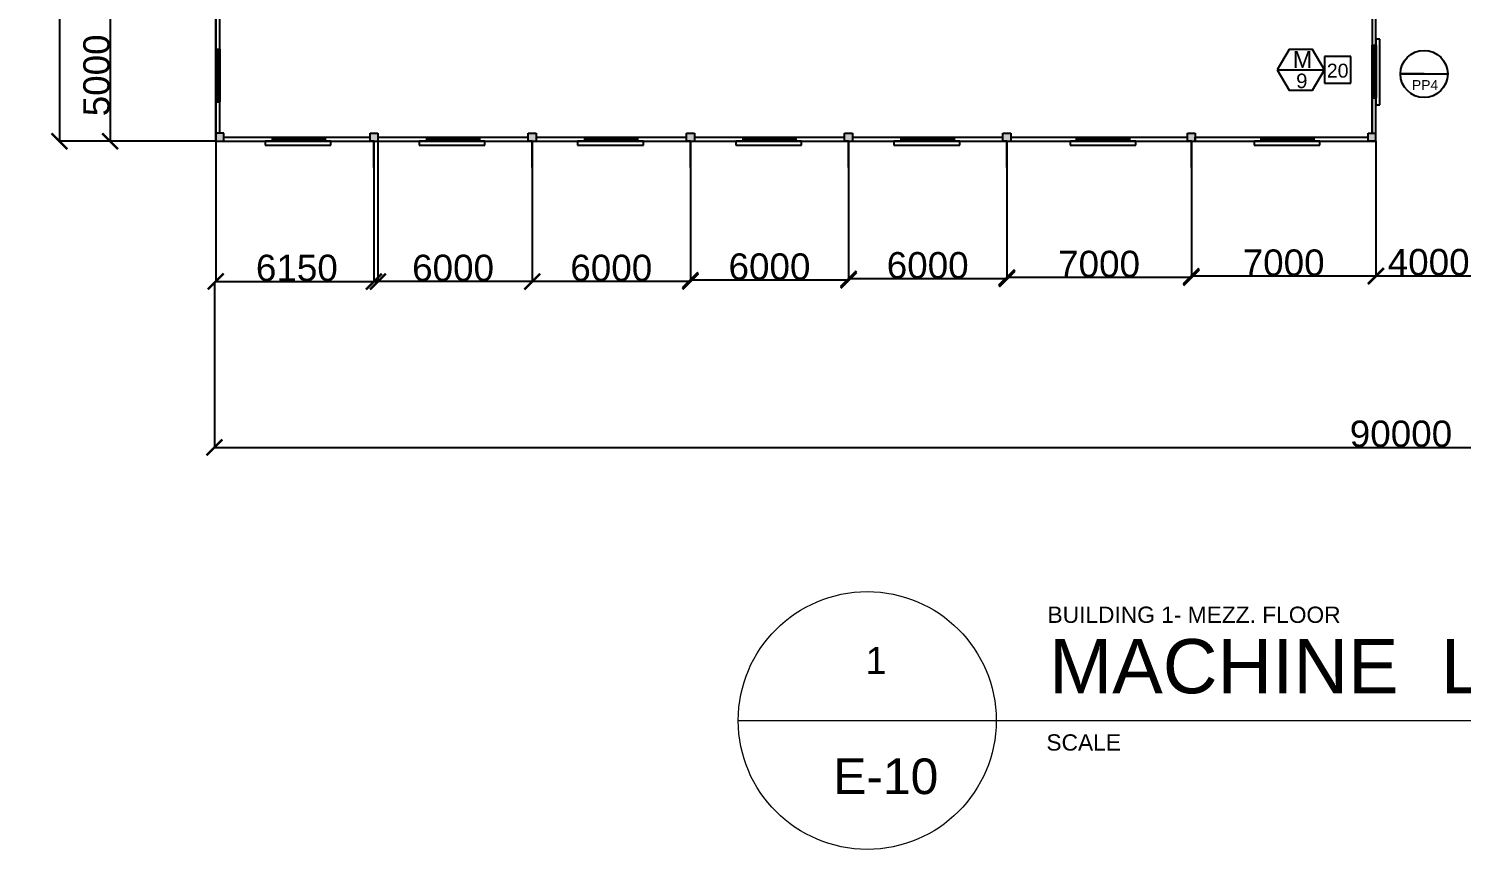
# Model space of a CAD drawing. Header units: millimetres. Extents: x 3339 to 2017737, y 4955 to 2748989.
# Drawn here: x 1144607 to 1198944, y 1636649 to 1667803 of the extents above; entities that cross this region are included whole.
import ezdxf

# ---------------------------------------------------------------- set-up
doc = ezdxf.new("R2010")
doc.units = ezdxf.units.MM
doc.header["$LTSCALE"] = 30
doc.layers.add('MACH BLOCK', color=41, linetype='Continuous', lineweight=5)
doc.layers.add('TEXT MACHLAYOUT', color=255, linetype='Continuous', lineweight=5)
doc.styles.get("Standard").update_dxf_attribs({"font": 'arial.ttf'})
doc.dimstyles.new('ISO-25', dxfattribs={"dimtxt": 1000, "dimasz": 600, "dimexe": 1.25, "dimexo": 0.625, "dimtad": 1, "dimtxsty": 'Standard', "dimblk": 'ARCHTICK', "dimcen": 2.5, "dimclrd": 4, "dimadec": 0, "dimazin": 0, "dimtfac": 1, "dimtmove": 0, "dimatfit": 3, "dimfxl": 1, "dimarcsym": 0})

# ---------------------------------------------------------------- blocks, each defined once
blk = doc.blocks.new('_ArchTick')
at = {"color": 0, "linetype": 'ByBlock', "const_width": 0.15}
blk.add_lwpolyline([(-0.5, -0.5), (0.5, 0.5)], dxfattribs=at)
blk = doc.blocks.new('*D291')
at = {"color": 0, "lineweight": -2, "transparency": 16777216}
for p, q in [((1151703, 1733329), (1145774, 1733329)), ((1151703, 1663529), (1145774, 1663529))]:
    blk.add_line(p, q, dxfattribs=at)
at = {"color": 4, "lineweight": -2, "transparency": 16777216}
blk.add_line((1145775, 1733329), (1145775, 1663529), dxfattribs=at)
at = {"layer": 'Defpoints', "color": 0, "transparency": 16777216}
for p in [(1151704, 1733329), (1145775, 1663529), (1151704, 1663529)]:
    blk.add_point(p, dxfattribs=at)
at = {"color": 4, "lineweight": -2, "transparency": 16777216, "xscale": 600, "yscale": 600, "zscale": 600}
for p, rotation in [((1145775, 1733329), 90), ((1145775, 1663529), 270)]:
    blk.add_blockref('_ArchTick', p, dxfattribs=dict(at, rotation=rotation))
at = {"color": 0, "transparency": 16777216, "insert": (1145264, 1698429), "char_height": 1000, "attachment_point": 5, "rotation": 90}
blk.add_mtext('69800', dxfattribs=at)
blk = doc.blocks.new('*D303')
at = {"color": 0, "lineweight": -2, "transparency": 16777216}
for p, q in [((1151704, 1663528), (1151704, 1658203)), ((1157854, 1663678), (1157854, 1658203))]:
    blk.add_line(p, q, dxfattribs=at)
at = {"color": 4, "lineweight": -2, "transparency": 16777216}
blk.add_line((1151704, 1658204), (1157854, 1658204), dxfattribs=at)
at = {"layer": 'Defpoints', "color": 0, "transparency": 16777216}
for p in [(1151704, 1663529), (1157854, 1663679), (1157854, 1658204)]:
    blk.add_point(p, dxfattribs=at)
at = {"color": 4, "lineweight": -2, "transparency": 16777216, "xscale": 600, "yscale": 600, "zscale": 600, "rotation": 180}
blk.add_blockref('_ArchTick', (1151704, 1658204), dxfattribs=at)
at = {"color": 4, "lineweight": -2, "transparency": 16777216, "xscale": 600, "yscale": 600, "zscale": 600}
blk.add_blockref('_ArchTick', (1157854, 1658204), dxfattribs=at)
at = {"color": 0, "transparency": 16777216, "insert": (1154779, 1658715), "char_height": 1000, "attachment_point": 5}
blk.add_mtext('6150', dxfattribs=at)
blk = doc.blocks.new('*D304')
at = {"color": 0, "lineweight": -2, "transparency": 16777216}
for p, q in [((1157704, 1662528), (1157704, 1658203)), ((1163704, 1662528), (1163704, 1658203))]:
    blk.add_line(p, q, dxfattribs=at)
at = {"color": 4, "lineweight": -2, "transparency": 16777216}
blk.add_line((1163704, 1658204), (1157704, 1658204), dxfattribs=at)
at = {"layer": 'Defpoints', "color": 0, "transparency": 16777216}
for p in [(1157704, 1662529), (1163704, 1662529), (1157704, 1658204)]:
    blk.add_point(p, dxfattribs=at)
at = {"color": 4, "lineweight": -2, "transparency": 16777216, "xscale": 600, "yscale": 600, "zscale": 600, "rotation": 180}
blk.add_blockref('_ArchTick', (1157704, 1658204), dxfattribs=at)
at = {"color": 4, "lineweight": -2, "transparency": 16777216, "xscale": 600, "yscale": 600, "zscale": 600}
blk.add_blockref('_ArchTick', (1163704, 1658204), dxfattribs=at)
at = {"color": 0, "transparency": 16777216, "insert": (1160704, 1658715), "char_height": 1000, "attachment_point": 5}
blk.add_mtext('6000', dxfattribs=at)
blk = doc.blocks.new('*D305')
at = {"color": 0, "lineweight": -2, "transparency": 16777216}
for p, q in [((1163704, 1662528), (1163704, 1658203)), ((1169704, 1662528), (1169704, 1658203))]:
    blk.add_line(p, q, dxfattribs=at)
at = {"color": 4, "lineweight": -2, "transparency": 16777216}
blk.add_line((1169704, 1658204), (1163704, 1658204), dxfattribs=at)
at = {"layer": 'Defpoints', "color": 0, "transparency": 16777216}
for p in [(1163704, 1662529), (1169704, 1662529), (1163704, 1658204)]:
    blk.add_point(p, dxfattribs=at)
at = {"color": 4, "lineweight": -2, "transparency": 16777216, "xscale": 600, "yscale": 600, "zscale": 600, "rotation": 180}
blk.add_blockref('_ArchTick', (1163704, 1658204), dxfattribs=at)
at = {"color": 4, "lineweight": -2, "transparency": 16777216, "xscale": 600, "yscale": 600, "zscale": 600}
blk.add_blockref('_ArchTick', (1169704, 1658204), dxfattribs=at)
at = {"color": 0, "transparency": 16777216, "insert": (1166704, 1658715), "char_height": 1000, "attachment_point": 5}
blk.add_mtext('6000', dxfattribs=at)
blk = doc.blocks.new('*D306')
at = {"color": 0, "lineweight": -2, "transparency": 16777216}
for p, q in [((1169704, 1662528), (1169704, 1658253)), ((1175704, 1662528), (1175704, 1658253))]:
    blk.add_line(p, q, dxfattribs=at)
at = {"color": 4, "lineweight": -2, "transparency": 16777216}
blk.add_line((1175704, 1658254), (1169704, 1658254), dxfattribs=at)
at = {"layer": 'Defpoints', "color": 0, "transparency": 16777216}
for p in [(1169704, 1662529), (1175704, 1662529), (1169704, 1658254)]:
    blk.add_point(p, dxfattribs=at)
at = {"color": 4, "lineweight": -2, "transparency": 16777216, "xscale": 600, "yscale": 600, "zscale": 600, "rotation": 180}
blk.add_blockref('_ArchTick', (1169704, 1658254), dxfattribs=at)
at = {"color": 4, "lineweight": -2, "transparency": 16777216, "xscale": 600, "yscale": 600, "zscale": 600}
blk.add_blockref('_ArchTick', (1175704, 1658254), dxfattribs=at)
at = {"color": 0, "transparency": 16777216, "insert": (1172704, 1658765), "char_height": 1000, "attachment_point": 5}
blk.add_mtext('6000', dxfattribs=at)
blk = doc.blocks.new('*D307')
at = {"color": 0, "lineweight": -2, "transparency": 16777216}
for p, q in [((1175704, 1662528), (1175704, 1658303)), ((1181704, 1662528), (1181704, 1658303))]:
    blk.add_line(p, q, dxfattribs=at)
at = {"color": 4, "lineweight": -2, "transparency": 16777216}
blk.add_line((1181704, 1658304), (1175704, 1658304), dxfattribs=at)
at = {"layer": 'Defpoints', "color": 0, "transparency": 16777216}
for p in [(1175704, 1662529), (1181704, 1662529), (1175704, 1658304)]:
    blk.add_point(p, dxfattribs=at)
at = {"color": 4, "lineweight": -2, "transparency": 16777216, "xscale": 600, "yscale": 600, "zscale": 600, "rotation": 180}
blk.add_blockref('_ArchTick', (1175704, 1658304), dxfattribs=at)
at = {"color": 4, "lineweight": -2, "transparency": 16777216, "xscale": 600, "yscale": 600, "zscale": 600}
blk.add_blockref('_ArchTick', (1181704, 1658304), dxfattribs=at)
at = {"color": 0, "transparency": 16777216, "insert": (1178704, 1658815), "char_height": 1000, "attachment_point": 5}
blk.add_mtext('6000', dxfattribs=at)
blk = doc.blocks.new('*D308')
at = {"color": 0, "lineweight": -2, "transparency": 16777216}
for p, q in [((1181704, 1662528), (1181704, 1658353)), ((1188704, 1662528), (1188704, 1658353))]:
    blk.add_line(p, q, dxfattribs=at)
at = {"color": 4, "lineweight": -2, "transparency": 16777216}
blk.add_line((1188704, 1658354), (1181704, 1658354), dxfattribs=at)
at = {"layer": 'Defpoints', "color": 0, "transparency": 16777216}
for p in [(1181704, 1662529), (1188704, 1662529), (1181704, 1658354)]:
    blk.add_point(p, dxfattribs=at)
at = {"color": 4, "lineweight": -2, "transparency": 16777216, "xscale": 600, "yscale": 600, "zscale": 600, "rotation": 180}
blk.add_blockref('_ArchTick', (1181704, 1658354), dxfattribs=at)
at = {"color": 4, "lineweight": -2, "transparency": 16777216, "xscale": 600, "yscale": 600, "zscale": 600}
blk.add_blockref('_ArchTick', (1188704, 1658354), dxfattribs=at)
at = {"color": 0, "transparency": 16777216, "insert": (1185204, 1658865), "char_height": 1000, "attachment_point": 5}
blk.add_mtext('7000', dxfattribs=at)
blk = doc.blocks.new('*D309')
at = {"color": 0, "lineweight": -2, "transparency": 16777216}
for p, q in [((1188704, 1663528), (1188704, 1658403)), ((1195704, 1663528), (1195704, 1658403))]:
    blk.add_line(p, q, dxfattribs=at)
at = {"color": 4, "lineweight": -2, "transparency": 16777216}
blk.add_line((1195704, 1658404), (1188704, 1658404), dxfattribs=at)
at = {"layer": 'Defpoints', "color": 0, "transparency": 16777216}
for p in [(1188704, 1663529), (1195704, 1663529), (1188704, 1658404)]:
    blk.add_point(p, dxfattribs=at)
at = {"color": 4, "lineweight": -2, "transparency": 16777216, "xscale": 600, "yscale": 600, "zscale": 600, "rotation": 180}
blk.add_blockref('_ArchTick', (1188704, 1658404), dxfattribs=at)
at = {"color": 4, "lineweight": -2, "transparency": 16777216, "xscale": 600, "yscale": 600, "zscale": 600}
blk.add_blockref('_ArchTick', (1195704, 1658404), dxfattribs=at)
at = {"color": 0, "transparency": 16777216, "insert": (1192204, 1658915), "char_height": 1000, "attachment_point": 5}
blk.add_mtext('7000', dxfattribs=at)
blk = doc.blocks.new('*D310')
at = {"color": 0, "lineweight": -2, "transparency": 16777216}
for p, q in [((1195704, 1663528), (1195704, 1658420)), ((1199704, 1663528), (1199704, 1658420))]:
    blk.add_line(p, q, dxfattribs=at)
at = {"color": 4, "lineweight": -2, "transparency": 16777216}
blk.add_line((1195704, 1658422), (1199704, 1658422), dxfattribs=at)
at = {"layer": 'Defpoints', "color": 0, "transparency": 16777216}
for p in [(1195704, 1663529), (1199704, 1663529), (1199704, 1658422)]:
    blk.add_point(p, dxfattribs=at)
at = {"color": 4, "lineweight": -2, "transparency": 16777216, "xscale": 600, "yscale": 600, "zscale": 600, "rotation": 180}
blk.add_blockref('_ArchTick', (1195704, 1658422), dxfattribs=at)
at = {"color": 4, "lineweight": -2, "transparency": 16777216, "xscale": 600, "yscale": 600, "zscale": 600}
blk.add_blockref('_ArchTick', (1199704, 1658422), dxfattribs=at)
at = {"color": 0, "transparency": 16777216, "insert": (1197704, 1658933), "char_height": 1000, "attachment_point": 5}
blk.add_mtext('4000', dxfattribs=at)
blk = doc.blocks.new('*D236')
at = {"color": 0, "lineweight": -2, "transparency": 16777216}
for p, q in [((1241654, 1658571), (1241654, 1651906)), ((1151654, 1658153), (1151654, 1651906))]:
    blk.add_line(p, q, dxfattribs=at)
at = {"color": 4, "lineweight": -2, "transparency": 16777216}
blk.add_line((1151654, 1651907), (1241654, 1651907), dxfattribs=at)
at = {"layer": 'Defpoints', "color": 0, "transparency": 16777216}
for p in [(1241654, 1658572), (1151654, 1658154), (1241654, 1651907)]:
    blk.add_point(p, dxfattribs=at)
at = {"color": 4, "lineweight": -2, "transparency": 16777216, "xscale": 600, "yscale": 600, "zscale": 600, "rotation": 180}
blk.add_blockref('_ArchTick', (1151654, 1651907), dxfattribs=at)
at = {"color": 4, "lineweight": -2, "transparency": 16777216, "xscale": 600, "yscale": 600, "zscale": 600}
blk.add_blockref('_ArchTick', (1241654, 1651907), dxfattribs=at)
at = {"color": 0, "transparency": 16777216, "insert": (1196654, 1652419), "char_height": 1000, "attachment_point": 5}
blk.add_mtext('90000', dxfattribs=at)
blk = doc.blocks.new('*D324')
at = {"color": 0, "lineweight": -2, "transparency": 16777216}
for p, q in [((1151703, 1668529), (1147696, 1668529)), ((1151703, 1663529), (1147696, 1663529))]:
    blk.add_line(p, q, dxfattribs=at)
at = {"color": 4, "lineweight": -2, "transparency": 16777216}
blk.add_line((1147698, 1668529), (1147698, 1663529), dxfattribs=at)
at = {"layer": 'Defpoints', "color": 0, "transparency": 16777216}
for p in [(1151704, 1668529), (1147698, 1663529), (1151704, 1663529)]:
    blk.add_point(p, dxfattribs=at)
at = {"color": 4, "lineweight": -2, "transparency": 16777216, "xscale": 600, "yscale": 600, "zscale": 600}
for p, rotation in [((1147698, 1668529), 90), ((1147698, 1663529), 270)]:
    blk.add_blockref('_ArchTick', p, dxfattribs=dict(at, rotation=rotation))
at = {"color": 0, "transparency": 16777216, "insert": (1147186, 1666029), "char_height": 1000, "attachment_point": 5, "rotation": 90}
blk.add_mtext('5000', dxfattribs=at)

msp = doc.modelspace()

# ---------------------------------------------------------------- hatches: boundary and pattern name
at = {"true_color": 0xf8d731}
h = msp.add_hatch(color=40, dxfattribs=at)
h.dxf.hatch_style = 1
h.paths.add_polyline_path([(1241704.084, 1663828.947), (1241554.084, 1663828.947), (1241404.084, 1663828.947), (1241404.084, 1663678.947), (1241404.084, 1663528.947), (1241704.084, 1663528.947)])
h.paths.add_polyline_path([(1235854.084, 1663828.947), (1235704.084, 1663828.947), (1235554.084, 1663828.947), (1235554.084, 1663678.947), (1235554.084, 1663528.947), (1235854.084, 1663528.947)])
h.paths.add_polyline_path([(1232854.084, 1663828.947), (1232704.084, 1663828.947), (1232554.084, 1663828.947), (1232554.084, 1663678.947), (1232554.084, 1663528.947), (1232854.084, 1663528.947)])
h.paths.add_polyline_path([(1226854.084, 1663828.947), (1226704.084, 1663828.947), (1226554.084, 1663828.947), (1226554.084, 1663678.947), (1226554.084, 1663528.947), (1226854.084, 1663528.947)])
h.paths.add_polyline_path([(1220854.084, 1663828.947), (1220704.084, 1663828.947), (1220554.084, 1663828.947), (1220554.084, 1663678.947), (1220554.084, 1663528.947), (1220854.084, 1663528.947)])
h.paths.add_polyline_path([(1214854.084, 1663828.947), (1214704.084, 1663828.947), (1214554.084, 1663828.947), (1214554.084, 1663678.947), (1214554.084, 1663528.947), (1214854.084, 1663528.947)])
h.paths.add_polyline_path([(1208854.084, 1663828.947), (1208704.084, 1663828.947), (1208554.084, 1663828.947), (1208554.084, 1663678.947), (1208554.084, 1663528.947), (1208854.084, 1663528.947)])
h.paths.add_polyline_path([(1205854.084, 1663828.947), (1205704.084, 1663828.947), (1205554.084, 1663828.947), (1205554.084, 1663678.947), (1205554.084, 1663528.947), (1205854.084, 1663528.947)])
h.paths.add_polyline_path([(1200004.084, 1663828.947), (1199854.084, 1663828.947), (1199704.084, 1663828.947), (1199704.084, 1663528.947), (1200004.084, 1663528.947)])
h.paths.add_polyline_path([(1200004.084, 1666678.947), (1199854.084, 1666678.947), (1199704.084, 1666678.947), (1199704.084, 1666378.947), (1200004.084, 1666378.947)])
h.paths.add_polyline_path([(1200004.084, 1672678.947), (1199854.084, 1672678.947), (1199704.084, 1672678.947), (1199704.084, 1672528.947), (1199704.084, 1672378.947), (1200004.084, 1672378.947)])
h.paths.add_polyline_path([(1200004.084, 1678678.947), (1199854.084, 1678678.947), (1199704.084, 1678678.947), (1199704.084, 1678378.947), (1200004.084, 1678378.947)])
h.paths.add_polyline_path([(1195704.084, 1674678.947), (1195558.192, 1674678.947), (1195408.192, 1674678.947), (1195408.192, 1674528.947), (1195408.192, 1674378.947), (1195704.084, 1674378.947)])
h.paths.add_polyline_path([(1195704.084, 1668528.947), (1195704.084, 1668679.806), (1195408.192, 1668679.806), (1195408.192, 1668529.806), (1195408.192, 1668379.806), (1195704.084, 1668379.806)])
h.paths.add_polyline_path([(1195704.084, 1663828.947), (1195404.084, 1663828.947), (1195404.084, 1663528.947), (1195704.084, 1663528.947)])
h.paths.add_polyline_path([(1241704.084, 1666678.947), (1241554.084, 1666678.947), (1241404.084, 1666678.947), (1241404.084, 1666528.947), (1241404.084, 1666378.947), (1241704.084, 1666378.947)])
h.paths.add_polyline_path([(1241704.084, 1672678.947), (1241554.084, 1672678.947), (1241404.084, 1672678.947), (1241404.084, 1672528.947), (1241404.084, 1672378.947), (1241704.084, 1672378.947)])
h.paths.add_polyline_path([(1241704.084, 1678678.947), (1241554.084, 1678678.947), (1241404.084, 1678678.947), (1241404.084, 1678528.947), (1241404.084, 1678378.947), (1241704.084, 1678378.947)])
h.paths.add_polyline_path([(1188854.084, 1663828.947), (1188554.084, 1663828.947), (1188554.084, 1663528.947), (1188704.084, 1663528.947), (1188854.084, 1663528.947)])
h.paths.add_polyline_path([(1181854.084, 1663828.947), (1181554.084, 1663828.947), (1181554.084, 1663528.947), (1181704.084, 1663528.947), (1181854.084, 1663528.947)])
h.paths.add_polyline_path([(1175854.084, 1663828.947), (1175554.084, 1663828.947), (1175554.084, 1663528.947), (1175704.084, 1663528.947), (1175854.084, 1663528.947)])
h.paths.add_polyline_path([(1169854.084, 1663828.947), (1169554.084, 1663828.947), (1169554.084, 1663528.947), (1169704.084, 1663528.947), (1169854.084, 1663528.947)])
h.paths.add_polyline_path([(1200004.084, 1684678.947), (1199854.084, 1684678.947), (1199704.084, 1684678.947), (1199704.084, 1684528.947), (1199704.084, 1684378.947), (1200004.084, 1684378.947)])
h.paths.add_polyline_path([(1195704.084, 1680678.947), (1195558.192, 1680678.947), (1195408.192, 1680678.947), (1195408.192, 1680528.947), (1195408.192, 1680378.947), (1195704.084, 1680378.947)])
h.paths.add_polyline_path([(1195704.084, 1686678.947), (1195558.192, 1686678.947), (1195408.192, 1686678.947), (1195408.192, 1686528.947), (1195408.192, 1686378.947), (1195704.084, 1686378.947)])
h.paths.add_polyline_path([(1152004.084, 1663828.947), (1151704.084, 1663828.947), (1151704.084, 1663528.947), (1152004.084, 1663528.947)])
h.paths.add_polyline_path([(1157854.084, 1663828.947), (1157554.084, 1663828.947), (1157554.084, 1663528.947), (1157704.084, 1663528.947), (1157854.084, 1663528.947)])
h.paths.add_polyline_path([(1163854.084, 1663828.947), (1163554.084, 1663828.947), (1163554.084, 1663528.947), (1163704.084, 1663528.947), (1163854.084, 1663528.947)])

# ---------------------------------------------------------------- linework, layer by layer
for p, q in [((1151704.084, 1671528.947), (1151704.084, 1663528.947)), ((1151704.084, 1663528.947), (1151704.084, 1668528.947)), ((1151854.084, 1663828.947), (1151854.084, 1668378.947)), ((1195558.192, 1668379.806), (1195558.192, 1663828.947)), ((1195704.084, 1663528.947), (1195704.084, 1668528.947)), ((1195702.521, 1667408.876), (1195702.521, 1664908.876)), ((1195852.521, 1667408.876), (1195702.521, 1667408.876)), ((1195702.521, 1667408.876), (1195702.521, 1667408.876)), ((1195852.521, 1664908.876), (1195852.521, 1667408.876)), ((1193753.193, 1666738.801), (1193753.193, 1665738.801)), ((1194753.193, 1666738.801), (1193753.193, 1666738.801)), ((1193753.193, 1666738.801), (1193753.193, 1666238.801)), ((1194753.193, 1665738.801), (1194753.193, 1666738.801)), ((1191959.603, 1666238.801), (1193753.193, 1666238.801)), ((1197529.603, 1666082.153), (1196629.603, 1666082.153)), ((1196629.603, 1666082.153), (1198429.603, 1666082.153)), ((1197529.603, 1666082.153), (1197529.603, 1666082.153)), ((1193753.193, 1665738.801), (1194753.193, 1665738.801)), ((1151704.084, 1663528.947), (1151704.084, 1665028.947)), ((1151704.084, 1665028.947), (1151854.084, 1665028.947)), ((1195558.192, 1663828.947), (1195558.192, 1665178.947)), ((1195558.192, 1665178.947), (1195708.192, 1665178.947)), ((1195702.521, 1664908.876), (1195852.521, 1664908.876)), ((1197529.603, 1665185.883), (1197529.603, 1665182.153)), ((1152004.084, 1663828.947), (1151704.084, 1663828.947)), ((1152004.084, 1663528.947), (1152004.084, 1663828.947)), ((1157554.084, 1663528.947), (1157554.084, 1663828.947)), ((1157554.084, 1663828.947), (1157854.084, 1663828.947)), ((1157854.084, 1663828.947), (1157854.084, 1663528.947)), ((1163554.084, 1663528.947), (1163554.084, 1663828.947)), ((1163554.084, 1663828.947), (1163854.084, 1663828.947)), ((1163854.084, 1663828.947), (1163854.084, 1663528.947)), ((1169554.084, 1663528.947), (1169554.084, 1663828.947)), ((1169554.084, 1663828.947), (1169854.084, 1663828.947)), ((1169854.084, 1663828.947), (1169854.084, 1663528.947)), ((1175554.084, 1663528.947), (1175554.084, 1663828.947)), ((1175554.084, 1663828.947), (1175854.084, 1663828.947)), ((1175854.084, 1663828.947), (1175854.084, 1663528.947)), ((1181554.084, 1663528.947), (1181554.084, 1663828.947)), ((1181554.084, 1663828.947), (1181854.084, 1663828.947)), ((1181854.084, 1663828.947), (1181854.084, 1663528.947)), ((1188554.084, 1663528.947), (1188554.084, 1663828.947)), ((1188554.084, 1663828.947), (1188854.084, 1663828.947)), ((1188854.084, 1663828.947), (1188854.084, 1663528.947)), ((1195404.084, 1663528.947), (1195404.084, 1663828.947)), ((1195404.084, 1663828.947), (1195704.084, 1663828.947)), ((1151704.084, 1663528.947), (1195704.084, 1663528.947)), ((1151704.084, 1663528.947), (1157704.084, 1663528.947)), ((1151704.084, 1663528.947), (1152004.084, 1663528.947)), ((1152004.084, 1663678.947), (1157554.084, 1663678.947)), ((1152004.084, 1663678.947), (1153854.084, 1663678.947)), ((1156072.521, 1663528.876), (1153572.521, 1663528.876)), ((1153572.521, 1663528.876), (1153572.521, 1663378.876)), ((1153572.521, 1663378.876), (1156072.521, 1663378.876)), ((1153572.521, 1663378.876), (1153572.521, 1663378.876)), ((1153854.084, 1663678.947), (1153854.084, 1663528.947)), ((1156072.521, 1663378.876), (1156072.521, 1663528.876)), ((1157704.084, 1663528.947), (1157554.084, 1663528.947)), ((1157704.084, 1663528.947), (1157704.084, 1662528.947)), ((1157704.084, 1662528.947), (1157704.084, 1663528.947)), ((1157704.084, 1663528.947), (1163704.084, 1663528.947)), ((1157854.084, 1663678.947), (1163554.084, 1663678.947)), ((1157854.084, 1663678.947), (1159704.084, 1663678.947)), ((1157854.084, 1663528.947), (1163704.084, 1663528.947)), ((1161912.521, 1663528.876), (1159412.521, 1663528.876)), ((1159412.521, 1663528.876), (1159412.521, 1663378.876)), ((1159412.521, 1663378.876), (1161912.521, 1663378.876)), ((1159412.521, 1663378.876), (1159412.521, 1663378.876)), ((1159704.084, 1663678.947), (1159704.084, 1663528.947)), ((1161912.521, 1663378.876), (1161912.521, 1663528.876)), ((1163704.084, 1663528.947), (1163554.084, 1663528.947)), ((1163704.084, 1663528.947), (1163704.084, 1662528.947)), ((1163704.084, 1662528.947), (1163704.084, 1663528.947)), ((1163704.084, 1663528.947), (1169704.084, 1663528.947)), ((1163854.084, 1663678.947), (1169554.084, 1663678.947)), ((1163854.084, 1663678.947), (1165704.084, 1663678.947)), ((1163854.084, 1663678.947), (1165704.084, 1663678.947)), ((1163854.084, 1663528.947), (1169704.084, 1663528.947)), ((1167922.521, 1663528.876), (1165422.521, 1663528.876)), ((1165422.521, 1663528.876), (1165422.521, 1663378.876)), ((1165422.521, 1663378.876), (1167922.521, 1663378.876)), ((1165422.521, 1663378.876), (1165422.521, 1663378.876)), ((1165704.084, 1663678.947), (1165704.084, 1663528.947)), ((1167922.521, 1663378.876), (1167922.521, 1663528.876)), ((1169704.084, 1663528.947), (1169554.084, 1663528.947)), ((1169704.084, 1663528.947), (1169704.084, 1662528.947)), ((1169704.084, 1662528.947), (1169704.084, 1663528.947)), ((1169704.084, 1663528.947), (1175704.084, 1663528.947)), ((1169854.084, 1663678.947), (1175554.084, 1663678.947)), ((1169854.084, 1663678.947), (1171704.084, 1663678.947)), ((1169854.084, 1663528.947), (1175704.084, 1663528.947)), ((1173922.521, 1663528.876), (1171422.521, 1663528.876)), ((1171422.521, 1663528.876), (1171422.521, 1663378.876)), ((1171422.521, 1663378.876), (1173922.521, 1663378.876)), ((1171422.521, 1663378.876), (1171422.521, 1663378.876)), ((1171704.084, 1663678.947), (1171704.084, 1663528.947)), ((1173922.521, 1663378.876), (1173922.521, 1663528.876)), ((1175704.084, 1663528.947), (1175554.084, 1663528.947)), ((1175704.084, 1663528.947), (1175704.084, 1662528.947)), ((1175704.084, 1662528.947), (1175704.084, 1663528.947)), ((1175704.084, 1663528.947), (1181704.084, 1663528.947)), ((1175854.084, 1663678.947), (1181554.084, 1663678.947)), ((1175854.084, 1663678.947), (1177704.084, 1663678.947)), ((1175854.084, 1663528.947), (1181704.084, 1663528.947)), ((1179922.521, 1663528.876), (1177422.521, 1663528.876)), ((1177422.521, 1663528.876), (1177422.521, 1663378.876)), ((1177422.521, 1663378.876), (1179922.521, 1663378.876)), ((1177422.521, 1663378.876), (1177422.521, 1663378.876)), ((1177704.084, 1663678.947), (1177704.084, 1663528.947)), ((1179922.521, 1663378.876), (1179922.521, 1663528.876)), ((1181704.084, 1663528.947), (1181554.084, 1663528.947)), ((1181704.084, 1663528.947), (1181704.084, 1662528.947)), ((1181704.084, 1662528.947), (1181704.084, 1663528.947)), ((1181704.084, 1663528.947), (1188704.084, 1663528.947)), ((1181854.084, 1663678.947), (1188554.084, 1663678.947)), ((1181854.084, 1663678.947), (1184354.084, 1663678.947)), ((1181854.084, 1663528.947), (1188704.084, 1663528.947)), ((1186602.521, 1663528.876), (1184102.521, 1663528.876)), ((1184102.521, 1663528.876), (1184102.521, 1663378.876)), ((1184102.521, 1663378.876), (1186602.521, 1663378.876)), ((1184102.521, 1663378.876), (1184102.521, 1663378.876)), ((1184354.084, 1663678.947), (1184354.084, 1663528.947)), ((1184354.084, 1663528.947), (1188854.084, 1663528.947)), ((1186602.521, 1663378.876), (1186602.521, 1663528.876)), ((1188704.084, 1663528.947), (1188554.084, 1663528.947)), ((1188704.084, 1663528.947), (1188704.084, 1662528.947)), ((1188704.084, 1662528.947), (1188704.084, 1663528.947)), ((1188704.084, 1663528.947), (1195704.084, 1663528.947)), ((1188854.084, 1663678.947), (1195404.084, 1663678.947)), ((1188854.084, 1663528.947), (1188854.084, 1663678.947)), ((1188854.084, 1663678.947), (1191354.084, 1663678.947)), ((1188854.084, 1663528.947), (1195704.084, 1663528.947)), ((1193582.521, 1663528.876), (1191082.521, 1663528.876)), ((1191082.521, 1663528.876), (1191082.521, 1663378.876)), ((1191082.521, 1663378.876), (1193582.521, 1663378.876)), ((1191082.521, 1663378.876), (1191082.521, 1663378.876)), ((1191354.084, 1663678.947), (1191354.084, 1663528.947)), ((1193582.521, 1663378.876), (1193582.521, 1663528.876)), ((1195704.084, 1663528.947), (1195404.084, 1663528.947)), ((1195704.084, 1663678.947), (1195704.084, 1663678.947))]:
    msp.add_line(p, q)
at = {"color": 9, "true_color": 0xafd9aa}
for p, q in [((1195558.192, 1667178.947), (1195708.192, 1667178.947)), ((1195558.192, 1665178.947), (1195558.192, 1667178.947)), ((1195558.192, 1667178.947), (1195608.192, 1667178.947)), ((1195608.192, 1667178.947), (1195608.192, 1665178.947)), ((1195658.192, 1665178.947), (1195658.192, 1667178.947)), ((1195708.192, 1667178.947), (1195708.192, 1666178.947)), ((1151704.084, 1667028.947), (1151854.084, 1667028.947)), ((1151704.084, 1665028.947), (1151704.084, 1667028.947)), ((1151704.084, 1667028.947), (1151754.084, 1667028.947)), ((1151754.084, 1667028.947), (1151754.084, 1665028.947)), ((1151804.084, 1665028.947), (1151804.084, 1667028.947)), ((1151854.084, 1667028.947), (1151854.084, 1666028.947)), ((1151854.084, 1666028.947), (1151854.084, 1665028.947)), ((1195708.192, 1666178.947), (1195708.192, 1665178.947)), ((1151854.084, 1665028.947), (1151704.084, 1665028.947)), ((1151754.084, 1665028.947), (1151804.084, 1665028.947)), ((1195708.192, 1665178.947), (1195558.192, 1665178.947)), ((1195608.192, 1665178.947), (1195658.192, 1665178.947)), ((1153854.084, 1663528.947), (1153854.084, 1663678.947)), ((1153854.084, 1663678.947), (1155854.084, 1663678.947)), ((1155854.084, 1663628.947), (1153854.084, 1663628.947)), ((1153854.084, 1663628.947), (1153854.084, 1663578.947)), ((1153854.084, 1663578.947), (1155854.084, 1663578.947)), ((1154854.084, 1663528.947), (1153854.084, 1663528.947)), ((1155854.084, 1663528.947), (1154854.084, 1663528.947)), ((1155854.084, 1663678.947), (1155854.084, 1663528.947)), ((1155854.084, 1663678.947), (1155854.084, 1663628.947)), ((1159704.084, 1663528.947), (1159704.084, 1663678.947)), ((1159704.084, 1663678.947), (1161704.084, 1663678.947)), ((1161704.084, 1663628.947), (1159704.084, 1663628.947)), ((1159704.084, 1663628.947), (1159704.084, 1663578.947)), ((1159704.084, 1663578.947), (1161704.084, 1663578.947)), ((1160704.084, 1663528.947), (1159704.084, 1663528.947)), ((1161704.084, 1663528.947), (1160704.084, 1663528.947)), ((1161704.084, 1663678.947), (1161704.084, 1663528.947)), ((1161704.084, 1663678.947), (1161704.084, 1663628.947)), ((1165704.084, 1663528.947), (1165704.084, 1663678.947)), ((1165704.084, 1663678.947), (1167704.084, 1663678.947)), ((1167704.084, 1663628.947), (1165704.084, 1663628.947)), ((1165704.084, 1663628.947), (1165704.084, 1663578.947)), ((1165704.084, 1663578.947), (1167704.084, 1663578.947)), ((1166704.084, 1663528.947), (1165704.084, 1663528.947)), ((1167704.084, 1663528.947), (1166704.084, 1663528.947)), ((1167704.084, 1663678.947), (1167704.084, 1663528.947)), ((1167704.084, 1663678.947), (1167704.084, 1663628.947)), ((1171704.084, 1663528.947), (1171704.084, 1663678.947)), ((1171704.084, 1663678.947), (1173704.084, 1663678.947)), ((1173704.084, 1663628.947), (1171704.084, 1663628.947)), ((1171704.084, 1663628.947), (1171704.084, 1663578.947)), ((1171704.084, 1663578.947), (1173704.084, 1663578.947)), ((1172704.084, 1663528.947), (1171704.084, 1663528.947)), ((1173704.084, 1663528.947), (1172704.084, 1663528.947)), ((1173704.084, 1663678.947), (1173704.084, 1663528.947)), ((1173704.084, 1663678.947), (1173704.084, 1663628.947)), ((1177704.084, 1663528.947), (1177704.084, 1663678.947)), ((1177704.084, 1663678.947), (1179704.084, 1663678.947)), ((1179704.084, 1663628.947), (1177704.084, 1663628.947)), ((1177704.084, 1663628.947), (1177704.084, 1663578.947)), ((1177704.084, 1663578.947), (1179704.084, 1663578.947)), ((1178704.084, 1663528.947), (1177704.084, 1663528.947)), ((1179704.084, 1663528.947), (1178704.084, 1663528.947)), ((1179704.084, 1663678.947), (1179704.084, 1663528.947)), ((1179704.084, 1663678.947), (1179704.084, 1663628.947)), ((1184354.084, 1663528.947), (1184354.084, 1663678.947)), ((1184354.084, 1663678.947), (1186354.084, 1663678.947)), ((1186354.084, 1663628.947), (1184354.084, 1663628.947)), ((1184354.084, 1663628.947), (1184354.084, 1663578.947)), ((1184354.084, 1663578.947), (1186354.084, 1663578.947)), ((1185354.084, 1663528.947), (1184354.084, 1663528.947)), ((1186354.084, 1663528.947), (1185354.084, 1663528.947)), ((1186354.084, 1663678.947), (1186354.084, 1663528.947)), ((1186354.084, 1663678.947), (1186354.084, 1663628.947)), ((1191354.084, 1663528.947), (1191354.084, 1663678.947)), ((1191354.084, 1663678.947), (1193354.084, 1663678.947)), ((1193354.084, 1663628.947), (1191354.084, 1663628.947)), ((1191354.084, 1663628.947), (1191354.084, 1663578.947)), ((1191354.084, 1663578.947), (1193354.084, 1663578.947)), ((1192354.084, 1663528.947), (1191354.084, 1663528.947)), ((1193354.084, 1663528.947), (1192354.084, 1663528.947)), ((1193354.084, 1663678.947), (1193354.084, 1663528.947)), ((1193354.084, 1663678.947), (1193354.084, 1663628.947))]:
    msp.add_line(p, q, dxfattribs=at)
msp.add_lwpolyline([(1191959.603, 1666238.801), (1192408, 1665462.153), (1193304.795, 1665462.153), (1193753.193, 1666238.801), (1193304.795, 1667015.448), (1192408, 1667015.448)], close=True)
msp.add_circle((1197529.603, 1666082.153), 896.27)
at = {"layer": 'MACH BLOCK', "color": 85, "true_color": 0x58ba48}
msp.add_line((1171520.654, 1641540.961), (1220907.017, 1641540.961), dxfattribs=at)
at = {"layer": 'MACH BLOCK'}
msp.add_line((1171523.912, 1641540.961), (1171520.654, 1641540.961), dxfattribs=at)
at = {"layer": 'MACH BLOCK', "color": 85, "true_color": 0x58ba48}
msp.add_circle((1176412.201, 1641540.961), 4891.546, dxfattribs=at)

# ---------------------------------------------------------------- texts
at = {"attachment_point": 1}
for s, width, gutter_width, insert, char_height in [('\\pxt0.39537;M', 638.12225, 3190.611, (1192549.603, 1666950.276), 638.12225), ('9', 551.54222, 2757.711, (1192679.603, 1666095.358), 551.542), ('\\pxqc,t0.39537;20', 528.01515, 2640.076, (1193989.603, 1666472.33), 528.01515), ('\\pxqc,t0.39537;PP4', 377.35925, 1886.796, (1197379.603, 1665849.513), 377.35925)]:
    msp.add_mtext_dynamic_manual_height_columns(s, width=width, gutter_width=gutter_width, heights=[0], dxfattribs=dict(at, insert=insert, char_height=char_height))
at = {"layer": 'TEXT MACHLAYOUT', "attachment_point": 1}
for s, width, gutter_width, heights, insert, char_height in [('BUILDING 1- MEZZ. FLOOR', 13243.68174, 3086.648, [0], (1183247.756, 1645864.071), 617.32954), ('1', 2882.53405, 3086.648, [0], (1176348.845, 1644334.086), 1028.883), ('MACHINE  LAYOUT', 34622.34682, 10288.826, [9272.543], (1183308.268, 1644631.65), 2057.76512), ('SCALE', 2737.46449, 3086.648, [0], (1183206.4, 1641016.169), 617.3295), ('E-10', 3700.21277, 3086.648, [0], (1175117.843, 1640099.488), 1352.3058)]:
    msp.add_mtext_dynamic_manual_height_columns(s, width=width, gutter_width=gutter_width, heights=heights, dxfattribs=dict(at, insert=insert, char_height=char_height))

# ---------------------------------------------------------------- dimensions: what is measured, and where the dimension line sits
for base, p1, picture, middle in [((1145774.89, 1663528.947), (1151704.084, 1733328.947), '*D291', (1145263.692, 1698428.947)), ((1147697.671, 1663528.947), (1151704.084, 1668528.947), '*D324', (1147186.473, 1666028.947))]:
    dim = msp.add_linear_dim(base=base, p1=p1, p2=(1151704.084, 1663528.947), angle=90, dimstyle='ISO-25')
    dim.commit()
    dim.dimension.update_dxf_attribs({"geometry": picture, "text_midpoint": middle})
for base, p1, p2, picture, middle in [((1157854.084, 1658203.991), (1151704.084, 1663528.947), (1157854.084, 1663678.947), '*D303', (1154779.084, 1658715.189)), ((1188704.084, 1658403.991), (1195704.084, 1663528.947), (1188704.084, 1663528.947), '*D309', (1192204.084, 1658915.189)), ((1199704.084, 1658421.575), (1195704.084, 1663528.947), (1199704.084, 1663528.947), '*D310', (1197704.084, 1658932.773)), ((1157704.084, 1658203.991), (1163704.084, 1662528.947), (1157704.084, 1662528.947), '*D304', (1160704.084, 1658715.189)), ((1163704.084, 1658203.991), (1169704.084, 1662528.947), (1163704.084, 1662528.947), '*D305', (1166704.084, 1658715.189)), ((1169704.084, 1658253.991), (1175704.084, 1662528.947), (1169704.084, 1662528.947), '*D306', (1172704.084, 1658765.189)), ((1175704.084, 1658303.991), (1181704.084, 1662528.947), (1175704.084, 1662528.947), '*D307', (1178704.084, 1658815.189)), ((1181704.084, 1658353.991), (1188704.084, 1662528.947), (1181704.084, 1662528.947), '*D308', (1185204.084, 1658865.189)), ((1241654.084, 1651907.44), (1151654.084, 1658153.991), (1241654.084, 1658571.575), '*D236', (1196654.084, 1652418.638))]:
    dim = msp.add_linear_dim(base=base, p1=p1, p2=p2, dimstyle='ISO-25')
    dim.commit()
    dim.dimension.update_dxf_attribs({"geometry": picture, "text_midpoint": middle})

doc.saveas('drawing.dxf')
